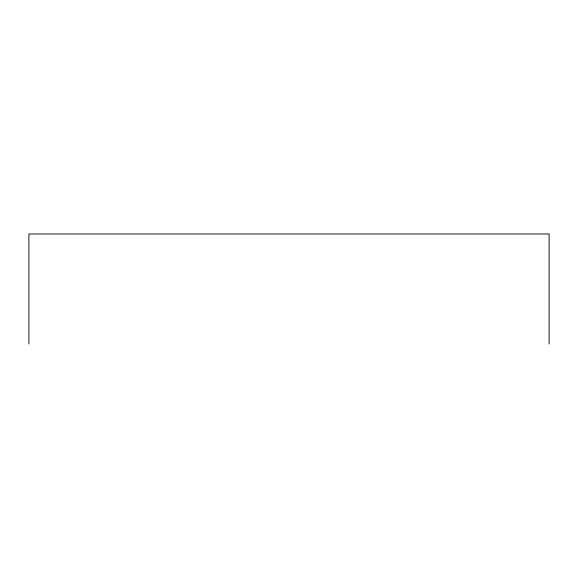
<?xml version="1.0" encoding="UTF-8"?>
<svg xmlns="http://www.w3.org/2000/svg" width="578" height="578" viewBox="0 0 578 578"><rect width="100%" height="100%" fill="white"/><g stroke="black" fill="none" stroke-linecap="round" stroke-linejoin="round"><path stroke-width="0.87" d="M549.1 344.018L549.1 233.982L28.9 233.982L28.9 344.018"/></g></svg>
